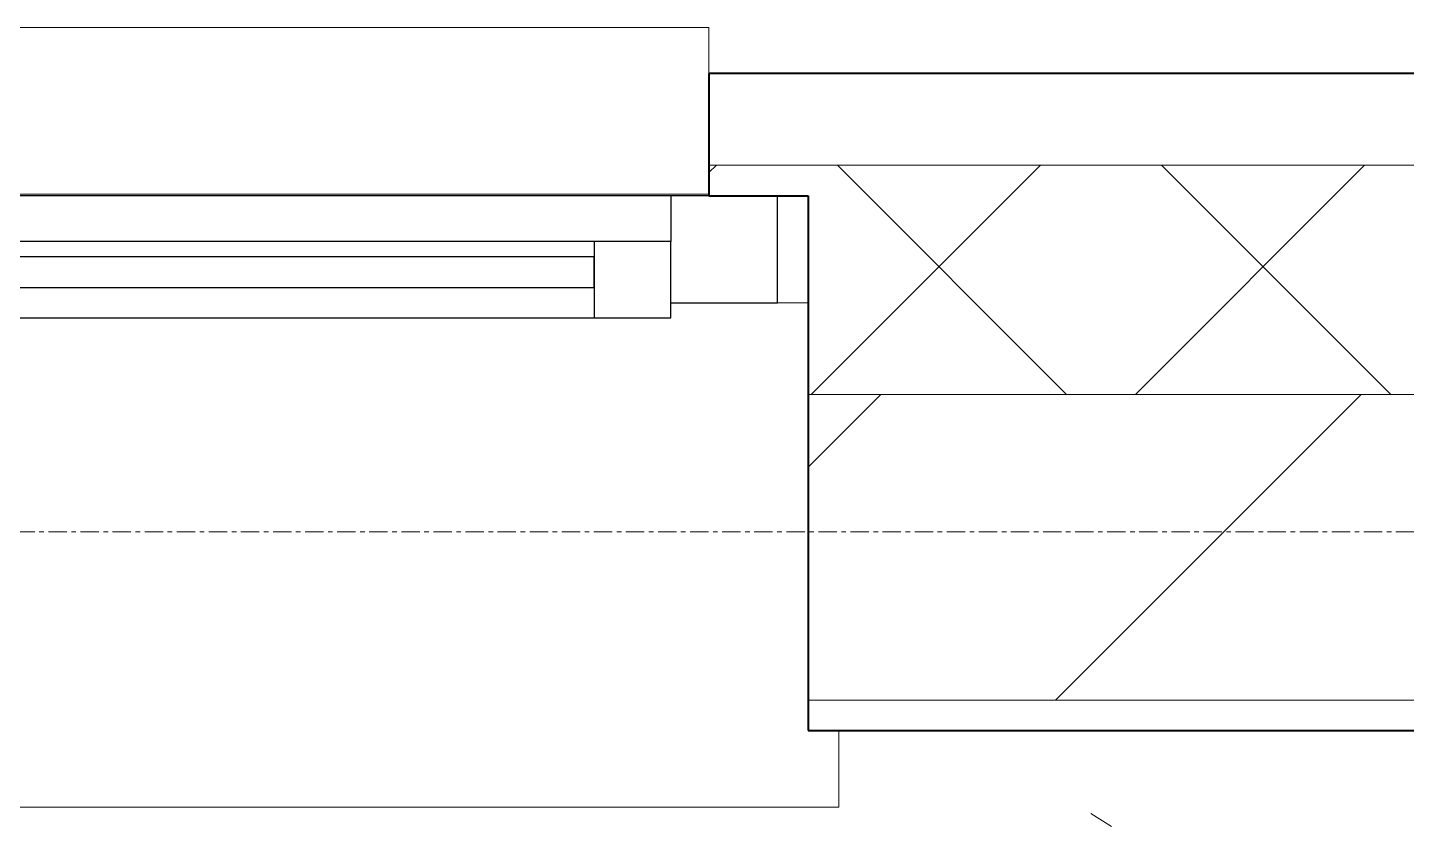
# Model space of a CAD drawing. Header units: millimetres. Extents: x -32954 to 151739, y -65671 to 56243.
# Drawn here: x -10567 to -9664, y -20947 to -20424 of the extents above; entities that cross this region are included whole.
import ezdxf

# ---------------------------------------------------------------- set-up
doc = ezdxf.new("R2010")
doc.units = ezdxf.units.MM
doc.linetypes.add('ADSK_Линия сетки', pattern=[21, 12, -3, 3, -3])
for name, color, linetype, lineweight in [('G-IMPT', 7, 'Continuous', 9), ('I-FURN', 7, 'Continuous', 9), ('Каркас_Импост', 7, 'Continuous', 30), ('Окна', 7, 'Continuous', 18), ('Оси', 7, 'Continuous', 9), ('Остекление', 7, 'Continuous', 30), ('Отлив', 7, 'Continuous', 18), ('Подоконник_Верхний брус', 7, 'Continuous', 18), ('Стены разрез', 7, 'Continuous', 40), ('Стены штриховка', 7, 'Continuous', 18)]:
    doc.layers.add(name, color=color, linetype=linetype, lineweight=lineweight)

# ---------------------------------------------------------------- blocks, each defined once
blk = doc.blocks.new('B2B_Окно_1створка - 1320х1460h-729011-В_АР_ПЭ_02 Этаж')
at = {"layer": 'Каркас_Импост'}
for p, q in [((590, 135), (-590, 135)), ((540, 105), (-540, 105)), ((-540, 55), (540, 55))]:
    blk.add_line(p, q, dxfattribs=at)
at = {"layer": 'Каркас_Импост', "lineweight": 30}
for p, q in [((590, 135), (590, 105)), ((615, 135), (590, 135)), ((660, 65), (660, 135)), ((540, 105), (540, 55)), ((590, 105), (540, 105)), ((590, 55), (590, 105)), ((590, 65), (660, 65)), ((540, 55), (590, 55))]:
    blk.add_line(p, q, dxfattribs=at)
at = {"layer": 'Остекление'}
for p, q in [((540, 95), (-540, 95)), ((540, 75), (540, 95)), ((-540, 75), (540, 75))]:
    blk.add_line(p, q, dxfattribs=at)
blk = doc.blocks.new('В2В_Подоконник_ПВХ - ПВХ-717279-В_АР_ПЭ_02 Этаж')
at = {"layer": 'Подоконник_Верхний брус'}
for p, q in [((660, 0), (680, 0)), ((700, -330), (700, -280)), ((-700, -330), (700, -330))]:
    blk.add_line(p, q, dxfattribs=at)
blk = doc.blocks.new('B2B_Отлив - Отлив_металлический-717280-В_АР_ПЭ_02 Этаж')
at = {"layer": 'Отлив'}
for p, q in [((615, 110), (-615, 110)), ((615, 110), (615, 80)), ((-615, 1), (615, 1))]:
    blk.add_line(p, q, dxfattribs=at)
blk = doc.blocks.new('М200-М200_1_Стойка для инфузионных растворов - МСК-5310_dwg-9481014-О_ТХ_01')
at = {"layer": 'G-IMPT'}
blk.add_line((-33.25, -230.4), (-19.67, -238.86), dxfattribs=at)
blk = doc.blocks.new('М200-М200_1_Стойка для инфузионных растворов - М200_Штатив для длительных вливаний-8000997-О_ТХ_01')
blk.add_blockref('М200-М200_1_Стойка для инфузионных растворов - МСК-5310_dwg-9481014-О_ТХ_01', (0, 0))

msp = doc.modelspace()

# ---------------------------------------------------------------- hatches: boundary and pattern name
at = {"layer": 'Стены разрез', "lineweight": 9}
h = msp.add_hatch(dxfattribs=at)
h.set_pattern_fill('FP_1', color=256, style=0, pattern_type=2)
h.set_pattern_definition([(45, (-4e-12, -22914.43), (-106.066, 106.066), []), (135, (-4e-12, -22914.43), (-106.066, -106.066), [])])
h.paths.add_polyline_path([(50, -20664.43), (200, -20664.43), (200, -20514.43), (-1735, -20514.43), (-1735, -20534.43), (-1670, -20534.43), (-1670, -20664.43), (-113.87, -20664.43)])
h.paths.add_polyline_path([(-3030, -20664.43), (-3030, -20534.43), (-2965, -20534.43), (-2965, -20514.43), (-4760, -20514.43), (-4760, -20534.43), (-4695, -20534.43), (-4695, -20664.43), (-3118.41, -20664.43)])
h.paths.add_polyline_path([(-6122.96, -20664.43), (-6055, -20664.43), (-6055, -20534.43), (-5990, -20534.43), (-5990, -20514.43), (-6520.6, -20514.43), (-6520.6, -20534.43), (-6455.6, -20534.43), (-6455.6, -20664.43)])
h.paths.add_polyline_path([(-7645.6, -20664.43), (-7645.6, -20534.43), (-7580.6, -20534.43), (-7580.6, -20514.43), (-10120.71, -20514.43), (-10120.71, -20534.43), (-10055.71, -20534.43), (-10055.71, -20664.43), (-9127.51, -20664.43)])
h = msp.add_hatch(dxfattribs=at)
h.set_pattern_fill('FP_2', color=256, style=0, pattern_type=2)
h.set_pattern_definition([(45, (-4e-12, -22914.43), (-314.309, 314.309), []), (45, (314.3, -22914.43), (-314.309, 314.309), [555.625, -111.125, 3.353, -107.772])])
h.paths.add_polyline_path([(50, -20864.43), (50, -20664.43), (-1670, -20664.43), (-1670, -20864.43), (-113.87, -20864.43)])
h.paths.add_polyline_path([(-3675, -20864.43), (-3030, -20864.43), (-3030, -20664.43), (-4695, -20664.43), (-4695, -20864.43)])
h.paths.add_polyline_path([(-6122.96, -20864.43), (-6055, -20864.43), (-6055, -20664.43), (-6455.6, -20664.43), (-6455.6, -20864.43), (-6275, -20864.43)])
h.paths.add_polyline_path([(-7645.6, -20864.43), (-7645.6, -20664.43), (-10055.71, -20664.43), (-10055.71, -20864.43), (-8808.37, -20864.43)])

# ---------------------------------------------------------------- linework, layer by layer
at = {"layer": 'Оси', "linetype": 'ADSK_Линия сетки'}
msp.add_line((2500, -20754.43), (-32136.36, -20754.43), dxfattribs=at)
at = {"layer": 'Стены разрез'}
for p, q in [((-7580.6, -20454.43), (-10120.71, -20454.43)), ((-10120.71, -20454.43), (-10120.71, -20534.43)), ((-10120.71, -20534.43), (-10055.71, -20534.43)), ((-10055.71, -20534.43), (-10055.71, -20884.43)), ((-10055.71, -20884.43), (-8933.37, -20884.43))]:
    msp.add_line(p, q, dxfattribs=at)
at = {"layer": 'Стены штриховка'}
for p, q in [((-7580.6, -20514.43), (-10120.71, -20514.43)), ((-7645.6, -20664.43), (-10055.71, -20664.43)), ((-7645.6, -20864.43), (-10055.71, -20864.43))]:
    msp.add_line(p, q, dxfattribs=at)

# ---------------------------------------------------------------- block references
at = {"layer": 'I-FURN', "rotation": 180}
msp.add_blockref('М200-М200_1_Стойка для инфузионных растворов - М200_Штатив для длительных вливаний-8000997-О_ТХ_01', (-9890.35, -21177.52), dxfattribs=at)
at = {"layer": 'Окна'}
for name, p in [('B2B_Отлив - Отлив_металлический-717280-В_АР_ПЭ_02 Этаж', (-10735.71, -20534.43)), ('B2B_Окно_1створка - 1320х1460h-729011-В_АР_ПЭ_02 Этаж', (-10735.71, -20669.43)), ('В2В_Подоконник_ПВХ - ПВХ-717279-В_АР_ПЭ_02 Этаж', (-10735.71, -20604.43))]:
    msp.add_blockref(name, p, dxfattribs=at)

doc.saveas('drawing.dxf')
